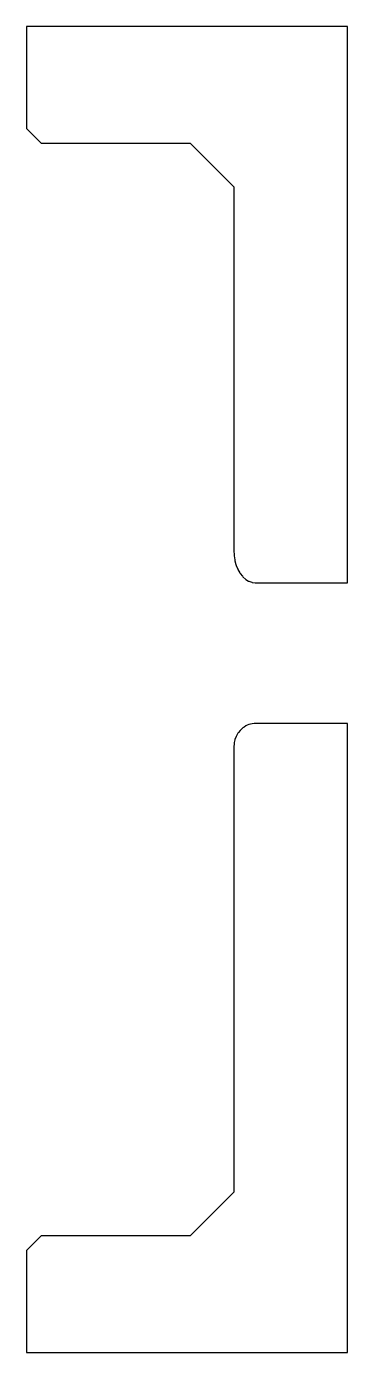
# Model space of a CAD drawing. Header units: metres. Extents: x 0 to 47.5, y 0 to 45.5.
# Drawn here: x 0 to 11, y 0 to 45.5 of the extents above.
import ezdxf

# ---------------------------------------------------------------- set-up
doc = ezdxf.new("R2010")
doc.units = ezdxf.units.M

msp = doc.modelspace()

# ---------------------------------------------------------------- linework, layer by layer
for p, q in [((11, 45.5), (0, 45.5)), ((0, 45.5), (0, 42)), ((11, 26.4098), (11, 45.5)), ((0, 42), (0.5, 41.5)), ((0.5, 41.5), (5.60409, 41.5)), ((5.60409, 41.5), (7.10409, 40)), ((7.10409, 40), (7.10409, 27.5071)), ((7.10409, 27.5071), (7.1116, 27.3674)), ((7.1116, 27.3674), (7.11332, 27.3355)), ((7.11332, 27.3355), (7.13603, 27.1971)), ((7.13603, 27.1971), (7.14079, 27.168)), ((7.14079, 27.168), (7.17855, 27.0347)), ((7.17855, 27.0347), (7.18583, 27.0089)), ((7.18583, 27.0089), (7.23806, 26.8842)), ((7.23806, 26.8842), (7.24732, 26.8621)), ((7.24732, 26.8621), (7.313, 26.7496)), ((7.313, 26.7496), (7.32376, 26.7312)), ((7.32376, 26.7312), (7.4014, 26.6341)), ((7.4014, 26.6341), (7.41325, 26.6193)), ((7.41325, 26.6193), (7.51359, 26.5294)), ((7.51359, 26.5294), (7.60922, 26.4714)), ((7.60922, 26.4714), (7.62232, 26.4635)), ((7.62232, 26.4635), (7.72334, 26.428)), ((7.72334, 26.428), (7.73676, 26.4233)), ((7.73676, 26.4233), (7.84047, 26.4113)), ((7.84047, 26.4113), (7.85409, 26.4098)), ((7.85409, 26.4098), (11, 26.4098)), ((7.41325, 21.4305), (7.3544, 21.3756)), ((7.45493, 21.4584), (7.41325, 21.4305)), ((7.51359, 21.4977), (7.45493, 21.4584)), ((7.56498, 21.5209), (7.51359, 21.4977)), ((7.62232, 21.5469), (7.56498, 21.5209)), ((7.6808, 21.5622), (7.62232, 21.5469)), ((7.73676, 21.5769), (7.6808, 21.5622)), ((7.79883, 21.5822), (7.73676, 21.5769)), ((7.85409, 21.587), (7.79883, 21.5822)), ((11, 21.587), (7.85409, 21.587)), ((11, 0), (11, 21.587)), ((7.14079, 21.0209), (7.12033, 20.9278)), ((7.14397, 21.0293), (7.14079, 21.0209)), ((7.18583, 21.1397), (7.14397, 21.0293)), ((7.19601, 21.1578), (7.18583, 21.1397)), ((7.24732, 21.2493), (7.19601, 21.1578)), ((7.26702, 21.2745), (7.24732, 21.2493)), ((7.32376, 21.347), (7.26702, 21.2745)), ((7.3544, 21.3756), (7.32376, 21.347)), ((7.11313, 20.8953), (7.10409, 20.7768)), ((7.10409, 20.7768), (7.10409, 5.5)), ((7.11332, 20.8977), (7.11313, 20.8953)), ((7.12033, 20.9278), (7.11332, 20.8977)), ((7.10409, 5.5), (5.60409, 4)), ((0.5, 4), (0, 3.5)), ((5.60409, 4), (0.5, 4)), ((0, 3.5), (0, 0)), ((0, 0), (11, 0))]:
    msp.add_line(p, q)

doc.saveas('drawing.dxf')
